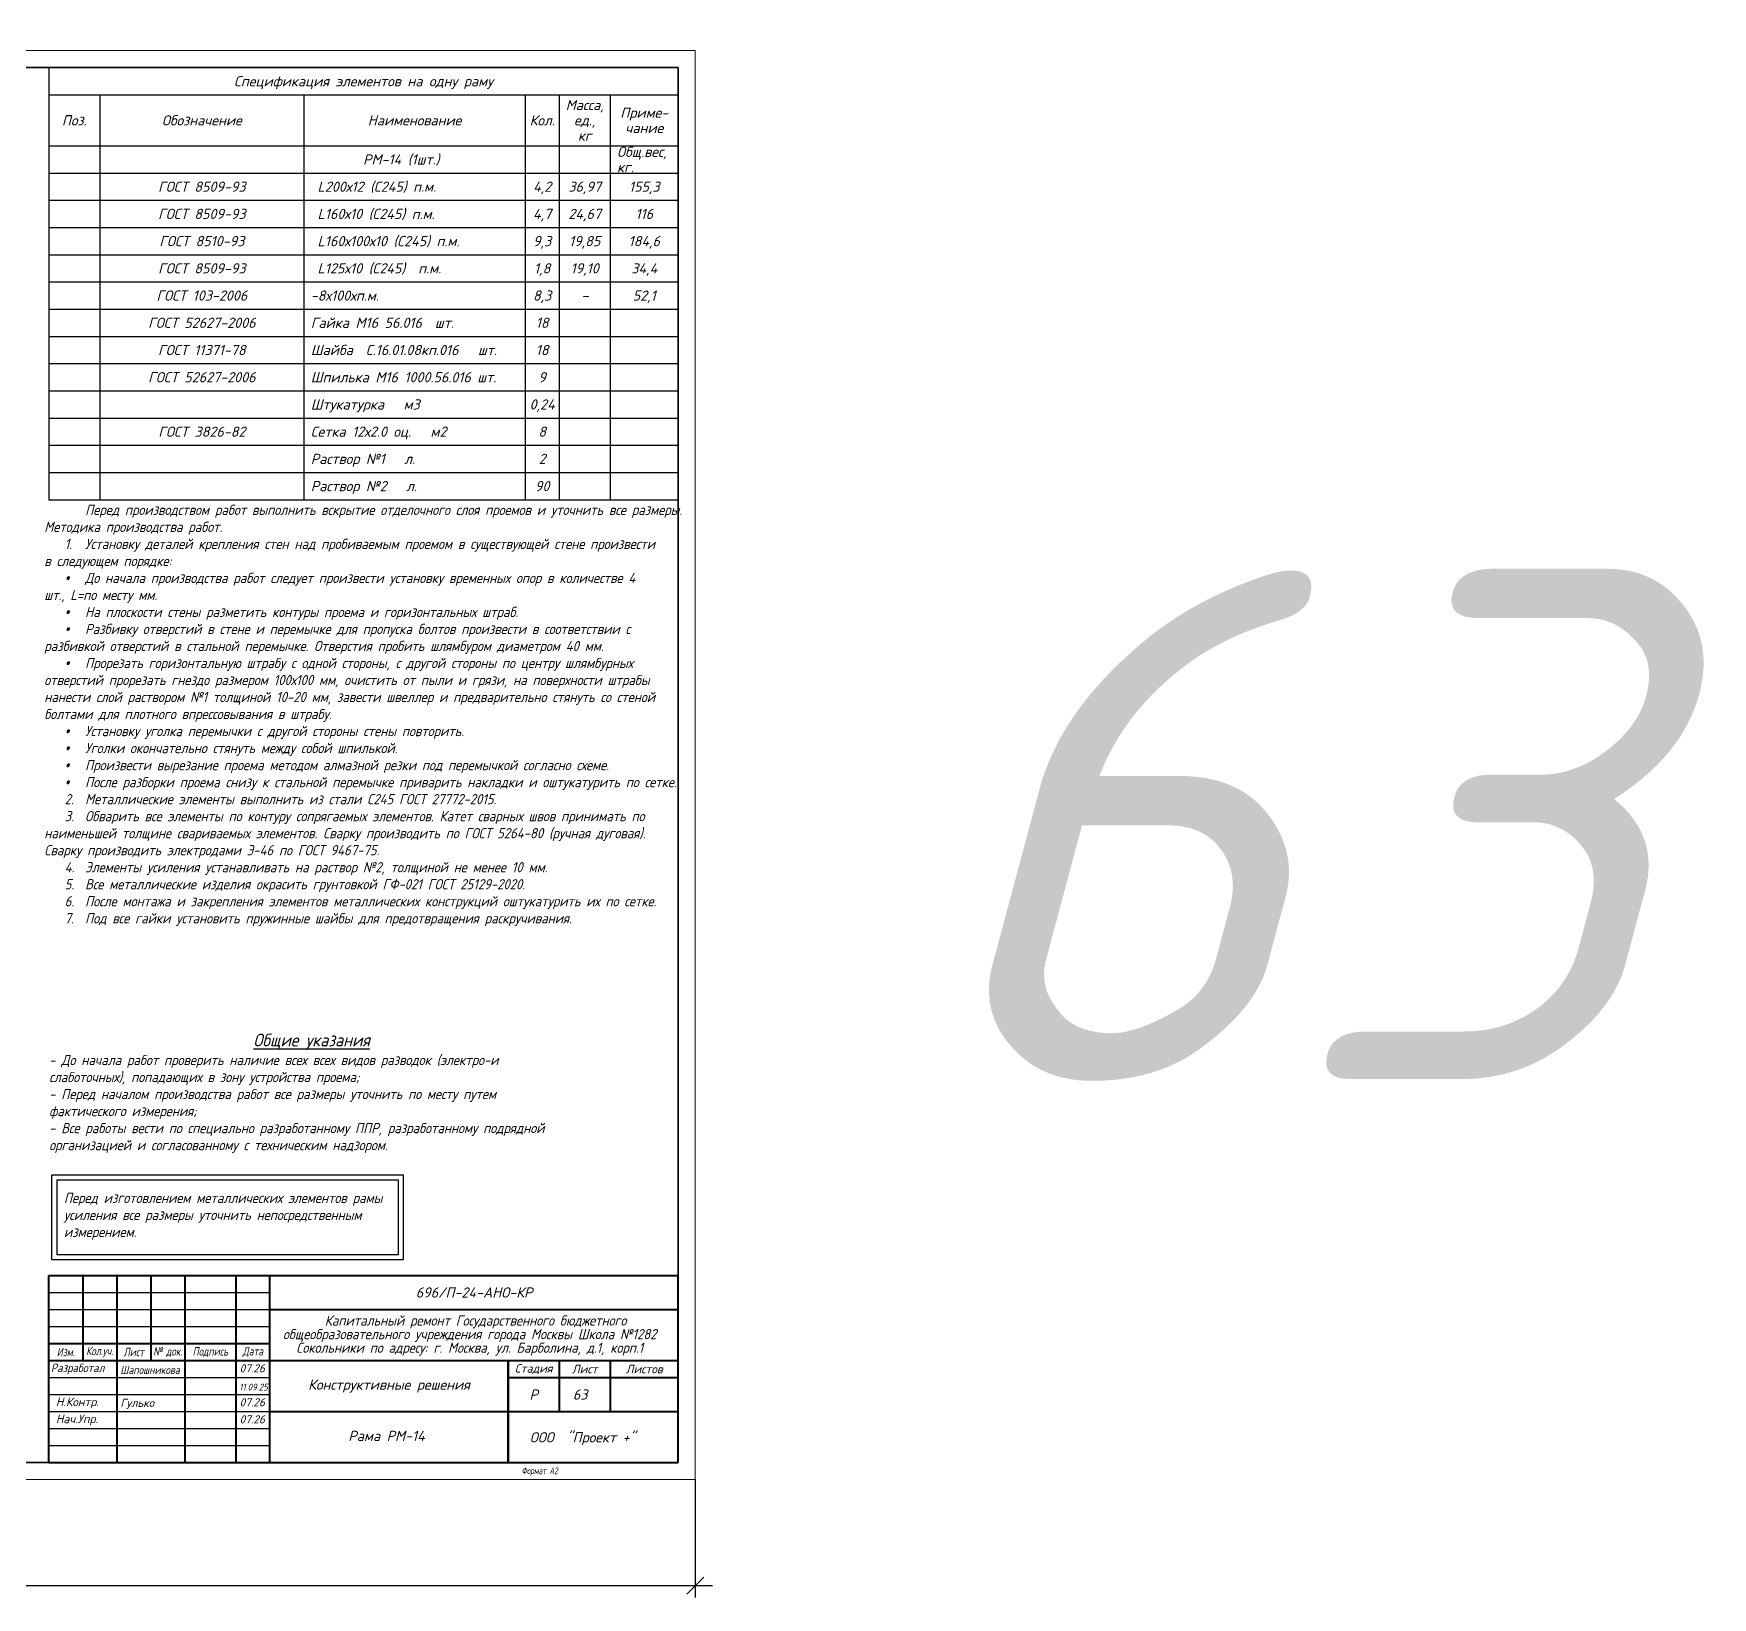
# Model space of a CAD drawing. Header units: millimetres. Extents: x 749182 to 2267578, y 70462 to 311449.
# Drawn here: x 2232813 to 2242680, y 180863 to 190056 of the extents above; entities that cross this region are included whole.
import ezdxf
from ezdxf.enums import TextEntityAlignment as Align

# ---------------------------------------------------------------- set-up
doc = ezdxf.new("R2010")
doc.units = ezdxf.units.MM
doc.layers.get('Defpoints').update_dxf_attribs({"color": 255})
doc.layers.add('CS_UNPLOTTED', color=254, linetype='Continuous', plot=False)
for name, color, linetype, lineweight in [('Shtamp', 7, 'Continuous', 35), ('Размер', 7, 'Continuous', 13), ('штамп', 7, 'Continuous', 25)]:
    doc.layers.add(name, color=color, linetype=linetype, lineweight=lineweight)
doc.layers.add('VPORTS', color=7, linetype='Continuous')
doc.layers.add('Текст', color=7, linetype='Continuous')
doc.styles.add('GOST', font='', dxfattribs={"width": 0.8, "oblique": 10})
doc.styles.add('GOST 2.304_new', font='isocpeur.ttf', dxfattribs={"width": 0.9, "oblique": 15})
doc.styles.add('БДА100', font='romand.shx', dxfattribs={"width": 0.7})
doc.styles.add('М2', font='isocpeui.ttf')
doc.styles.add('Юля', font='isocpeui.ttf', dxfattribs={"height": 2.8})
doc.styles.get('GOST').set_extended_font_data('GOST type A')
doc.dimstyles.new('БДА1', dxfattribs={"dimtxt": 2, "dimasz": 1, "dimexe": 0.7, "dimexo": 0, "dimgap": 0.8, "dimtad": 1, "dimdec": 0, "dimrnd": 1, "dimzin": 0, "dimdsep": 46, "dimtxsty": 'БДА100', "dimblk": 'OBLIQUE', "dimcen": 2, "dimdle": 1, "dimadec": 0, "dimazin": 0, "dimtfac": 1, "dimtdec": 0, "dimtmove": 1, "dimatfit": 3, "dimldrblk": 'NONE', "dimfxl": 0, "dimtolj": 1, "dimtzin": 0, "dimlwd": -1, "dimlwe": -1, "dimarcsym": 0})

# ---------------------------------------------------------------- blocks, each defined once
blk = doc.blocks.new('_Oblique')
at = {"color": 0, "linetype": 'ByBlock', "lineweight": -2}
blk.add_line((-0.5, -0.5), (0.5, 0.5), dxfattribs=at)
blk = doc.blocks.new('*D714')
at = {"layer": 'Defpoints', "color": 0, "transparency": 16777216}
for p, q in [((0, 0), (0, -34.62)), ((594, 0), (594, -34.62)), ((-5, -31.12), (599, -31.12))]:
    blk.add_line(p, q, dxfattribs=at)
for p in [(0, 0), (594, 0), (594, -31.12)]:
    blk.add_point(p, dxfattribs=at)
at = {"layer": 'Defpoints', "color": 0, "transparency": 16777216, "xscale": 5, "yscale": 5, "zscale": 5, "rotation": 180}
blk.add_blockref('_Oblique', (0, -31.12), dxfattribs=at)
at = {"layer": 'Defpoints', "color": 0, "transparency": 16777216, "xscale": 5, "yscale": 5, "zscale": 5}
blk.add_blockref('_Oblique', (594, -31.12), dxfattribs=at)
at = {"layer": 'Defpoints', "color": 0, "lineweight": 0, "transparency": 16777216, "insert": (105, -22.12), "char_height": 10, "attachment_point": 5, "style": 'БДА100'}
blk.add_mtext('\\A1;594', dxfattribs=at)
blk = doc.blocks.new('_None')
blk = doc.blocks.new('*D715')
at = {"layer": 'Defpoints', "color": 0, "transparency": 16777216}
for p, q in [((-15.52, -5), (-15.52, 425)), ((0, 420), (-19.02, 420)), ((0, 0), (-19.02, 0))]:
    blk.add_line(p, q, dxfattribs=at)
for p in [(-15.52, 420), (0, 420), (0, 0)]:
    blk.add_point(p, dxfattribs=at)
at = {"layer": 'Defpoints', "color": 0, "transparency": 16777216, "xscale": 5, "yscale": 5, "zscale": 5}
for p, rotation in [((-15.52, 420), 90), ((-15.52, 0), 270)]:
    blk.add_blockref('_Oblique', p, dxfattribs=dict(at, rotation=rotation))
at = {"layer": 'Defpoints', "color": 0, "lineweight": 0, "transparency": 16777216, "insert": (-24.52, 148.5), "char_height": 10, "attachment_point": 5, "rotation": 90, "style": 'БДА100'}
blk.add_mtext('\\A1;420', dxfattribs=at)
blk = doc.blocks.new('A$C88dd6df2')
at = {"layer": 'Shtamp', "linetype": 'Continuous', "lineweight": 40}
for p, q in [((-185, 55), (0, 55)), ((-185, 0), (-185, 55)), ((-175, 55), (-175, 30)), ((-165, 55), (-165, 0)), ((-155, 55), (-155, 30)), ((-145, 55), (-145, 0)), ((-130, 55), (-130, 0)), ((-120, 0), (-120, 54.99)), ((0, 0), (0, 55)), ((-120, 45), (0, 45)), ((-185, 35), (-120, 35)), ((-185, 30), (0, 30)), ((-50, 0), (-50, 30)), ((-50, 30), (-50, 0)), ((-35, 30), (-35, 15)), ((-20, 30), (-20, 15)), ((-50, 25), (0, 25)), ((-120, 15), (0, 15)), ((-185, 0), (0, 0))]:
    blk.add_line(p, q, dxfattribs=at)
at = {"layer": 'Shtamp', "linetype": 'Continuous', "lineweight": 25}
for p, q in [((-185, 50), (-120, 50)), ((-185, 45), (-120, 45)), ((-185, 40), (-120, 40)), ((-185, 25), (-120, 25)), ((-185, 20), (-120, 20)), ((-185, 15), (-120, 15)), ((-185, 10), (-120, 10)), ((-185, 5), (-120, 5))]:
    blk.add_line(p, q, dxfattribs=at)
at = {"layer": 'штамп', "lineweight": 30}
blk.add_lwpolyline([(-185, 0), (0, 0), (0, 55), (-185, 55)], close=True, dxfattribs=at)
at = {"layer": 'Shtamp', "ltscale": 33.333333, "char_height": 3, "attachment_point": 5, "style": 'М2'}
for s, insert, width, line_spacing_factor in [('{\\W1;696/П-24-АНО-КР}', (-60, 50), 120, 0.76), ('{\\fISOCPEUR|b0|i0|c204|p34;\\Q15;\\W0.9;  Капитальный ремонт Государственного бюджетного общеобразовательного учреждения города Москвы Школа №1282 Сокольники по адресу: г. Москва, ул. Барболина, д.1, корп.1}', (-61.29, 37.36), 120, 0.8), ('{\\W1;Конструктивные решения}', (-85, 22.5), 109.3351, 0.76), ('{\\W1;Р}', (-42.5, 20), 109.3351, 0.76), ('{\\W1;ООО  "Проект +"}', (-28.13, 7.03), 109.3351, 0.76)]:
    blk.add_mtext(s, dxfattribs=dict(at, insert=insert, width=width, line_spacing_factor=line_spacing_factor))
at = {"layer": 'Shtamp', "color": 18, "ltscale": 100, "true_color": 0x000000, "style": 'М2'}
for s, insert, char_height, width, attachment_point in [('{\\W0.8;\\C256;Изм.}', (-180, 32.5), 2.5, 10, 5), ('{\\W0.8;\\C256;Кол\\T0.9;.\\T1;уч.}', (-170, 32.5), 2.5, 10, 5), ('{\\W0.8;\\C256;Лист}', (-160, 32.5), 2.5, 10, 5), ('{\\W0.8;\\C256;№\\T0.75; \\T1;док.}', (-150, 32.5), 2.5, 10, 5), ('{\\W0.8;\\C256;Подпись}', (-137.5, 32.5), 2.5, 15, 5), ('{\\W0.8;\\C256;Дата}', (-125, 32.5), 2.5, 10, 5), ('\\pi0.5,t0;{\\W0.9;\\C256; Разработал}', (-186.29, 27.5), 2.5, 20, 4), ('{\\W0.85;\\C256;Шапошникова}', (-163.93, 27.24), 2.4, 25.0954, 4), ('{\\W1;\\C256;07.26}', (-128.9, 27.73), 2.4, 20, 4), ('{\\W1;\\C256;Стадия}', (-42.5, 27.5), 2.5, 15, 5), ('{\\W1;\\C256;Лист}', (-27.5, 27.5), 2.5, 15, 5), ('{\\W1;\\C256;Листов}', (-10, 27.5), 2.5, 20, 5), ('\\pi0.5,t0;{\\W1;\\C256; Н.Контр.}', (-185, 17.5), 2.5, 20, 4), ('{\\W1;\\C256;Гулько}', (-163.93, 17.24), 2.4, 25.0954, 4), ('{\\W1;\\C256;07.26}', (-128.9, 17.73), 2.4, 20, 4), ('\\pi0.5,t0;{\\W1;\\C256; Нач.Упр.}', (-185, 12.5), 2.5, 20, 4), ('{\\W1;\\C256;07.26}', (-128.9, 12.73), 2.4, 20, 4)]:
    blk.add_mtext(s, dxfattribs=dict(at, insert=insert, char_height=char_height, width=width, attachment_point=attachment_point))
blk = doc.blocks.new('*U713')
at = {"color": 44, "lineweight": 20, "ltscale": 10}
for p, q in [((594, 420), (0, 420)), ((0, 420), (0, 0)), ((594, 0), (594, 420)), ((0, 0), (594, 0))]:
    blk.add_line(p, q, dxfattribs=at)
at = {"color": 137, "lineweight": 35, "ltscale": 10}
for p, q in [((589, 415), (20, 415)), ((20, 415), (20, 5)), ((589, 5), (589, 415)), ((0, 159.8), (20, 159.8)), ((5, 89.8), (5, 159.8)), ((5, 144.8), (20, 144.8)), ((5, 129.8), (20, 129.8)), ((5, 109.8), (20, 109.8)), ((0, 89.8), (20, 89.8)), ((8.04, 89.8), (8.04, 5)), ((13.02, 89.8), (13.02, 5)), ((8.04, 64.8), (20, 64.8)), ((8.04, 30), (20, 30)), ((8.04, 5), (589, 5))]:
    blk.add_line(p, q, dxfattribs=at)
at = {"color": 44, "lineweight": 13}
for p, q in [((10, 89.8), (10, 159.8)), ((15, 89.8), (15, 159.8))]:
    blk.add_line(p, q, dxfattribs=at)
at = {"color": 0, "lineweight": 13, "char_height": 2.0408, "attachment_point": 5, "rotation": 90, "style": 'GOST'}
for s, insert, width in [('СОГЛАСОВАНО', (2.49, 117.3), 55), ('ВЗАМ. ИНВ. N', (10.53, 77.3), 25), ('ПОДПИСЬ И ДАТА', (10.53, 47.4), 34.7978), ('ИНВ. N ПОДЛ.', (10.53, 17.6), 24.8009)]:
    blk.add_mtext(s, dxfattribs=dict(at, insert=insert, width=width))
at = {"color": 44, "lineweight": 13, "style": 'GOST', "oblique": 10, "width": 0.8}
for tag in ['ФОРМАТВЕРТ', 'ФОРМАТГОРИЗ']:
    blk.add_attdef(tag, (542.98, 1.6), '', height=2, dxfattribs=at)
at = {"layer": 'Defpoints', "color": 251, "lineweight": 0}
dim = blk.add_linear_dim(base=(-15.52, 420), p1=(0, 0), p2=(0, 420), angle=90, dimstyle='БДА1', override={"dimscale": 5}, dxfattribs=at)
dim.commit()
dim.dimension.update_dxf_attribs({"geometry": '*D715', "text_midpoint": (-15.52, 148.5), "dimtype": 128})
dim = blk.add_linear_dim(base=(594, -31.12), p1=(0, 0), p2=(594, 0), dimstyle='БДА1', override={"dimscale": 5}, dxfattribs=at)
dim.commit()
dim.dimension.update_dxf_attribs({"geometry": '*D714', "text_midpoint": (105, -31.12), "dimtype": 128})

msp = doc.modelspace()

# ---------------------------------------------------------------- linework, layer by layer
at = {"layer": 'Текст', "linetype": 'Continuous', "ltscale": 20}
for p, q in [((2232902.3113, 189855.6541), (2236602.3113, 189855.6541)), ((2232902.3113, 189855.6541), (2232902.3113, 187315.6541)), ((2236602.3113, 189855.6541), (2236602.3113, 187475.6541)), ((2232902.3113, 189695.6541), (2236602.3113, 189695.6541)), ((2233202.3113, 189695.6541), (2233202.3113, 187315.6541)), ((2234402.3113, 189695.6541), (2234402.3113, 187315.6541)), ((2235702.3113, 189695.6541), (2235702.3113, 187315.6541)), ((2235902.3113, 189695.6541), (2235902.3113, 187315.6541)), ((2236202.3113, 189695.6541), (2236202.3113, 187315.6541)), ((2232902.3113, 189395.6541), (2236602.3113, 189395.6541)), ((2232902.3113, 189235.6541), (2236602.3113, 189235.6541)), ((2232902.3113, 189075.6541), (2236602.3113, 189075.6541)), ((2232902.3113, 188915.6541), (2236602.3113, 188915.6541)), ((2232902.3113, 188755.6541), (2236602.3113, 188755.6541)), ((2232902.3113, 188595.6541), (2236602.3113, 188595.6541)), ((2232902.3113, 188435.6541), (2236602.3113, 188435.6541)), ((2232902.3113, 188275.6541), (2236602.3113, 188275.6541)), ((2232902.3113, 188115.6541), (2236602.3113, 188115.6541)), ((2232902.3113, 187955.6541), (2236602.3113, 187955.6541)), ((2232902.3113, 187795.6541), (2236602.3113, 187795.6541)), ((2232902.3113, 187635.6541), (2236602.3113, 187635.6541)), ((2232902.3113, 187475.6541), (2236602.3113, 187475.6541)), ((2232902.3113, 187315.6541), (2236602.3113, 187315.6541))]:
    msp.add_line(p, q, dxfattribs=at)
at = {"layer": 'Текст', "ltscale": 20}
for points in [[(2232921.2679, 183346.9378), (2234985.0952, 183346.9378), (2234985.0952, 182847.4933), (2232921.2679, 182847.4933)], [(2232951.2679, 183316.9378), (2234955.0952, 183316.9378), (2234955.0952, 182877.4933), (2232951.2679, 182877.4933)]]:
    msp.add_lwpolyline(points, close=True, dxfattribs=at)

# ---------------------------------------------------------------- block references
at = {"xscale": 20, "yscale": 20, "zscale": 20}
msp.add_blockref('*U713', (2224822.3113, 181555.6541), dxfattribs=at).add_auto_attribs({'ФОРМАТГОРИЗ': 'Формат А2'})
at = {"layer": 'VPORTS', "ltscale": 100, "xscale": 20, "yscale": 20, "zscale": 20}
msp.add_blockref('A$C88dd6df2', (2236602.3113, 181655.6541), dxfattribs=at)

# ---------------------------------------------------------------- texts
at = {"color": 0, "lineweight": -3, "ltscale": 0.071429, "char_height": 60, "attachment_point": 1, "style": 'М2'}
for s, insert, width in [('\\pi55.53434;63', (2235927.2646, 182085.8833), 194.341398), ('\\pi295.89326;Рама РМ-14', (2234367.1521, 181842.8367), 1057.195604)]:
    msp.add_mtext(s, dxfattribs=dict(at, insert=insert, width=width))
at = {"layer": 'CS_UNPLOTTED', "lineweight": -3, "ltscale": 0.071429, "insert": (2234007.3454, 182119.4611), "char_height": 40, "width": 194.341398, "attachment_point": 1, "style": 'Юля'}
msp.add_mtext('\\pi14.53509;{\\W0.95;11.09.25}', dxfattribs=at)
at = {"layer": 'Размер', "color": 4, "lineweight": 50, "ltscale": 100, "insert": (2240129.1764, 185399.6731), "char_height": 3000, "width": 9237.173132, "attachment_point": 5, "style": 'Юля'}
msp.add_mtext('{\\C5;63}', dxfattribs=at)
at = {"layer": 'Текст', "linetype": 'Continuous', "ltscale": 20, "style": 'М2'}
for s, p in [('Спецификация элементов на одну раму', (2234752.3113, 189775.6541)), ('Масса,', (2236052.3113, 189635.6541)), ('Поз.', (2233052.3113, 189545.6541)), ('Обозначение', (2233802.3113, 189545.6541)), ('Наименование', (2235052.3113, 189545.6541)), ('Кол.', (2235802.3113, 189545.6541)), ('ед.,', (2236052.3113, 189545.6541)), ('Приме-', (2236402.3113, 189590.6541)), ('кг', (2236052.3113, 189455.6541)), ('чание', (2236402.3113, 189500.6541)), ('РМ-14 (1шт.)', (2234974.1743, 189315.6541)), ('ГОСТ 8509-93', (2233802.3113, 189155.6541)), ('4,2', (2235802.3113, 189155.6541)), ('36,97', (2236052.2175, 189155.7041)), ('155,3', (2236402.3113, 189155.6541)), ('ГОСТ 8509-93', (2233802.3113, 188995.6995)), ('4,7', (2235802.3113, 188995.6541)), ('24,67', (2236052.2175, 188995.7041)), ('116', (2236402.3113, 188995.6541)), ('ГОСТ 8510-93', (2233802.3113, 188835.6995)), ('9,3', (2235802.3113, 188835.6541)), ('19,85', (2236052.2175, 188835.7041)), ('184,6', (2236402.3113, 188835.6541)), ('ГОСТ 8509-93', (2233802.3113, 188675.6541)), ('1,8', (2235802.3113, 188675.6541)), ('19,10', (2236052.2175, 188675.8041)), ('34,4', (2236402.3113, 188675.6541)), ('ГОСТ 103-2006', (2233802.3113, 188515.6541)), ('8,3', (2235802.3113, 188515.6541)), ('52,1', (2236402.3113, 188515.6541)), ('-', (2236052.3113, 188515.6541)), ('-', (2236054.8113, 188515.6541)), ('ГОСТ 52627-2006', (2233802.3113, 188355.6541)), ('18', (2235802.3113, 188355.6541)), ('ГОСТ 11371-78', (2233802.3113, 188195.6541)), ('18', (2235802.3113, 188195.6541)), ('ГОСТ 52627-2006', (2233802.3113, 188035.6541)), ('9', (2235802.3113, 188035.6541)), ('0,24', (2235802.3113, 187875.6541)), ('ГОСТ 3826-82', (2233802.3113, 187715.6541)), ('8', (2235802.3113, 187715.6541)), ('2', (2235802.3113, 187555.6541)), ('90', (2235802.3113, 187395.6541))]:
    msp.add_text(s, height=60, dxfattribs=at).set_placement(p, align=Align.MIDDLE_CENTER)
for s, p in [('Общ.вес, ', (2236242.3113, 189360.6541)), ('кг.', (2236242.3113, 189270.6541)), ('L200х12 (С245) п.м.', (2234481.8749, 189155.6541)), ('L160х10 (С245) п.м.', (2234481.8749, 188995.6541)), ('L160х100х10 (С245) п.м.', (2234481.8749, 188835.6541)), ('L125х10 (С245)  п.м.', (2234481.8749, 188675.6541)), ('-8х100хп.м.', (2234442.3113, 188515.6541)), ('Гайка М16 56.016  шт.', (2234442.3113, 188355.6541)), ('Шайба  С.16.01.08кп.016   шт.', (2234442.3113, 188195.6541)), ('Шпилька М16 1000.56.016 шт.', (2234442.3113, 188035.6541)), ('Штукатурка   м3', (2234442.3113, 187875.6541)), ('Сетка 12х2.0 оц.   м2', (2234442.3113, 187715.6541)), ('Раствор №1   л.', (2234442.3113, 187555.6541)), ('Раствор №2   л.', (2234442.3113, 187395.6541))]:
    msp.add_text(s, height=60, dxfattribs=at).set_placement(p, align=Align.MIDDLE_LEFT)
at = {"layer": 'Текст', "ltscale": 20, "char_height": 60, "attachment_point": 1, "style": 'GOST 2.304_new'}
for s, width, gutter_width, heights, insert in [('       Перед производством работ выполнить вскрытие отделочного слоя проемов и уточнить все размеры. \\PМетодика производства работ.\\P\\pi120;1.^IУстановку деталей крепления стен над пробиваемым проемом в существующей стене произвести в следующем порядке: \\P{\\fSymbol|b0|i1|c2|p18;·^I}До начала производства работ следует произвести установку временных опор в количестве 4 шт., {\\C1;L=по месту} мм. \\P{\\fSymbol|b0|i1|c2|p18;·^I}На плоскости стены разметить контуры проема и горизонтальных штраб. \\P{\\fSymbol|b0|i1|c2|p18;·^I}Разбивку отверстий в стене и перемычке для пропуска болтов произвести в соответствии с разбивкой отверстий в стальной перемычке. Отверстия пробить шлямбуром диаметром 40 мм. \\P{\\fSymbol|b0|i1|c2|p18;·^I}Прорезать горизонтальную штрабу с одной стороны, с другой стороны по центру шлямбурных отверстий прорезать гнездо размером 100х100 мм, очистить от пыли и грязи, на поверхности штрабы нанести слой раствором №1 толщиной 10-20 мм, завести швеллер и предварительно стянуть со стеной болтами для плотного впрессовывания в штрабу. \\P{\\fSymbol|b0|i1|c2|p18;·^I}Установку {\\C1;уголка перемычки} с другой стороны стены повторить. \\P{\\fSymbol|b0|i1|c2|p18;\\C1;·^I\\fISOCPEUR|b0|i0|c204|p34;Уголки} окончательно стянуть между собой шпилькой. \\P{\\fSymbol|b0|i1|c2|p18;·^I}Произвести вырезание проема методом алмазной резки под перемычкой согласно схеме. \\P{\\fSymbol|b0|i1|c2|p18;·^I}После разборки проема снизу к стальной перемычке приварить накладки и оштукатурить по сетке. \\P2.^IМеталлические элементы выполнить из стали С245 ГОСТ 27772-2015. \\P3.^IОбварить все элементы по контуру сопрягаемых элементов. Катет сварных швов принимать по наименьшей толщине свариваемых элементов. Сварку производить по ГОСТ 5264-80 (ручная дуговая). Сварку производить электродами Э-46 по ГОСТ 9467-75.\\P4.^IЭлементы усиления устанавливать на раствор №2, толщиной не менее 10 мм. \\P5.^IВсе металлические изделия окрасить грунтовкой ГФ-021 ГОСТ 25129-2020. \\P6.^IПосле монтажа и закрепления элементов металлических конструкций оштукатурить их по сетке.\\P7.^IПод все гайки установить пружинные шайбы для предотвращения раскручивания. ', 3584.340827, 1500, [4759.4016], (2232876.1203, 187285.9489)), ('^I^I^I^I^I{\\H1.25x;\\LОбщие указания\\P}- До начала работ проверить наличие всех всех видов разводок (электро-и слаботочных), попадающих в зону устройства проема;\\P- Перед началом производства работ все размеры уточнить по месту путем фактического измерения;\\P- Все работы вести по специально разработанному ППР, разработанному подрядной организацией и согласованному с техническим надзором.', 2903.174826, 125, [0], (2232904.8516, 184177.1502)), ('Перед изготовлением металлических элементов рамы усиления все размеры уточнить непосредственным измерением.', 1952.323026, 125, [0], (2232991.496, 183241.6136))]:
    msp.add_mtext_dynamic_manual_height_columns(s, width=width, gutter_width=gutter_width, heights=heights, dxfattribs=dict(at, insert=insert))

doc.saveas('drawing.dxf')
